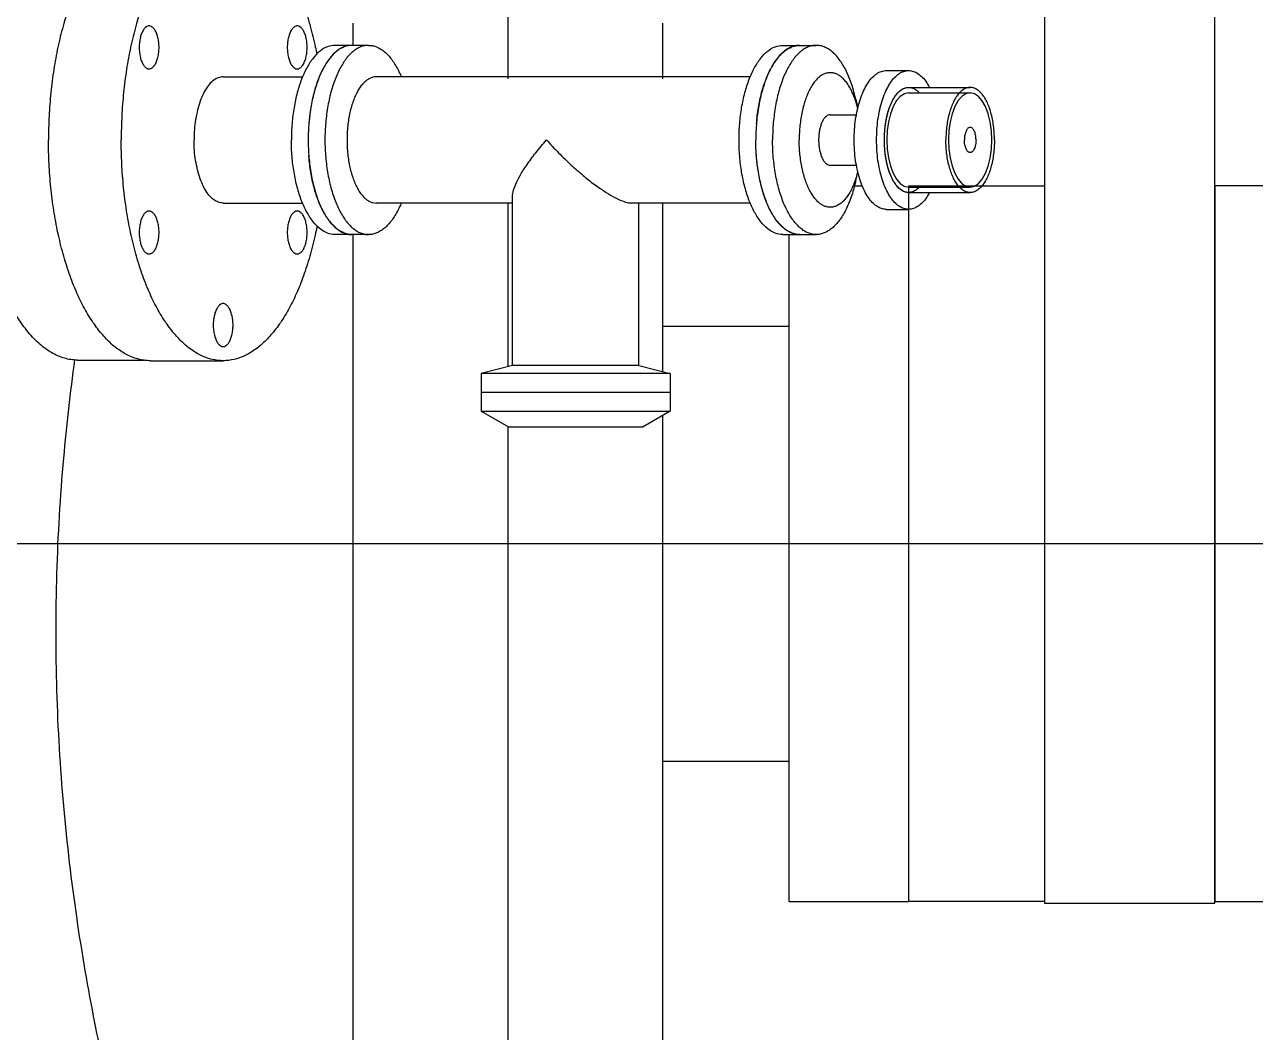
# Model space of a CAD drawing. Extents: x -50 to 48714, y -13211 to 6743.
# Drawn here: x 24499.3 to 24694.4, y -7844.6 to -7684.8 of the extents above; entities that cross this region are included whole.
import ezdxf

# ---------------------------------------------------------------- set-up
doc = ezdxf.new("R2010")
doc.units = 0
doc.header["$LTSCALE"] = 50
doc.linetypes.add('MITTEX2', pattern=[101.6, 63.5, -12.7, 12.7, -12.7])
doc.layers.get('0').update_dxf_attribs({"linetype": 'CONTINUOUS'})
doc.layers.add('MITTEX2', color=5, linetype='MITTEX2')

# ---------------------------------------------------------------- blocks, each defined once
blk = doc.blocks.new('GK_UE46PGM_S')
at = {"linetype": 'BYBLOCK'}
for p, q in [((-326, 73.7), (-326, 112.5)), ((-350.5, 73.7), (-350.5, 82.5)), ((-301.4, 79), (-301.4, 82.5)), ((-369.5, 79), (-374.82, 79)), ((-303.86, 79), (-298.54, 79)), ((-385.91, 75), (-389.46, 75)), ((-389.46, 72.33), (-399.21, 72.33)), ((-364.36, 74), (-305.05, 74)), ((-280.8, 74), (-293.4, 74)), ((-389.46, 71.47), (-399.21, 71.47)), ((-381.07, 70.49), (-381.39, 69)), ((-377.04, 68), (-381.19, 68)), ((-381.07, 57.51), (-381.39, 59)), ((-377.04, 60), (-381.19, 60)), ((-380.88, 56.75), (-382.1, 56.75)), ((-389.46, 56.53), (-399.21, 56.53)), ((-389.46, 55.67), (-399.21, 55.67)), ((-326.68, 28.23), (-326.68, 55.14)), ((-389.5, -56.75), (-389.5, 53)), ((-385.91, 53), (-389.46, 53)), ((-364.36, 54), (-345.55, 54)), ((-350.5, 27.29), (-350.5, 54)), ((-346.68, 28.23), (-346.68, 54)), ((-326.68, 54), (-305.05, 54)), ((-326, 28.06), (-326, 54)), ((-280.8, 54), (-293.4, 54)), ((-369.5, 49), (-374.82, 49)), ((-370.5, -56.75), (-370.5, 49)), ((-303.86, 49), (-298.54, 49)), ((-301.4, -140.5), (-301.4, 49)), ((-350.5, 34.5), (-370.5, 34.5)), ((-346.68, 28.23), (-351.68, 27)), ((-346.68, 28.23), (-326.68, 28.23)), ((-326.68, 28.23), (-321.68, 27)), ((-269.27, 29), (-280.8, 29)), ((-257.73, 29.1), (-268.18, 29.1)), ((-351.68, 27), (-321.68, 27)), ((-351.68, 27), (-351.68, 21)), ((-321.68, 27), (-321.68, 21)), ((-321.68, 24), (-351.68, 24)), ((-321.68, 21), (-351.68, 21)), ((-351.68, 21), (-347.35, 18.5)), ((-350.5, -140.5), (-350.5, 20.32)), ((-321.68, 21), (-326.01, 18.5)), ((-326.01, 18.5), (-347.35, 18.5)), ((-326, -140.5), (-326, 18.5)), ((-350.5, -34.5), (-370.5, -34.5)), ((-370.5, -56.75), (-389.5, -56.75))]:
    blk.add_line(p, q, dxfattribs=at)
for points in [[(-402.66, 64), (-402.6, 65.45), (-402.4, 66.85), (-402.09, 68.14), (-401.65, 69.29), (-401.13, 70.21), (-400.54, 70.9), (-399.9, 71.33), (-399.21, 71.47)], [(-399.21, 71.47), (-398.54, 71.33), (-397.9, 70.91), (-397.3, 70.23), (-396.77, 69.29), (-396.34, 68.16), (-396.03, 66.87), (-395.83, 65.48), (-395.76, 64)], [(-389.46, 71.47), (-388.79, 71.33), (-388.14, 70.91), (-387.55, 70.23), (-387.02, 69.29), (-386.59, 68.16), (-386.27, 66.87), (-386.07, 65.48), (-386, 64)], [(-399.21, 56.53), (-399.88, 56.67), (-400.53, 57.09), (-401.12, 57.77), (-401.65, 58.71), (-402.08, 59.84), (-402.4, 61.13), (-402.6, 62.52), (-402.66, 64)], [(-395.76, 64), (-395.83, 62.55), (-396.02, 61.15), (-396.34, 59.86), (-396.77, 58.71), (-397.29, 57.79), (-397.89, 57.1), (-398.53, 56.67), (-399.21, 56.53)], [(-386, 64), (-386.07, 62.55), (-386.26, 61.15), (-386.58, 59.86), (-387.02, 58.71), (-387.54, 57.79), (-388.13, 57.1), (-388.77, 56.67), (-389.46, 56.53)]]:
    blk.add_lwpolyline(points, dxfattribs=at)
for points, start_tangent, end_tangent in [([(-280.8, 99), (-279.92, 98.95), (-278.18, 98.54), (-276.47, 97.72), (-274.82, 96.51), (-273.23, 94.92), (-271.73, 92.97), (-270.33, 90.68), (-269.06, 88.07), (-267.93, 85.18), (-266.95, 82.04), (-266.13, 78.7), (-265.48, 75.18), (-265.01, 71.52), (-264.73, 67.78), (-264.64, 64)], (1, 0), (0, -1)), ([(-261.37, 94.54), (-260.2, 92.97), (-258.8, 90.68), (-257.53, 88.07), (-256.4, 85.18), (-255.42, 82.04), (-254.6, 78.7), (-253.95, 75.18), (-253.48, 71.52), (-253.2, 67.78), (-253.1, 64)], (0.636494, -0.771282), (0, -1)), ([(-295.69, 77.59), (-295.46, 78.7), (-294.64, 82.04), (-294.08, 83.94)], (0.191058, 0.981579), (0.304817, 0.952411)), ([(-294.1, 78.68), (-294.06, 79.49), (-293.92, 80.26), (-293.71, 80.93), (-293.43, 81.47), (-293.09, 81.85), (-292.72, 82.05), (-292.53, 82.07)], (0, 1), (1, 0)), ([(-292.53, 82.07), (-292.34, 82.05), (-291.98, 81.85), (-291.64, 81.47), (-291.36, 80.93), (-291.14, 80.26), (-291.01, 79.49), (-290.96, 78.68)], (1, 0), (0, -1)), ([(-270.63, 78.68), (-270.58, 79.49), (-270.45, 80.26), (-270.24, 80.93), (-269.95, 81.47), (-269.62, 81.85), (-269.25, 82.05), (-269.06, 82.07)], (0, 1), (1, 0)), ([(-269.06, 82.07), (-268.87, 82.05), (-268.5, 81.85), (-268.17, 81.47), (-267.89, 80.93), (-267.67, 80.26), (-267.54, 79.49), (-267.49, 78.68)], (1, 0), (0, -1)), ([(-381.07, 70.49), (-381.02, 70.69), (-380.71, 71.9), (-380.35, 73.04), (-379.94, 74.11), (-379.49, 75.09), (-378.99, 75.97), (-378.47, 76.75), (-377.91, 77.43), (-377.32, 77.99), (-376.72, 78.43), (-376.09, 78.74), (-375.46, 78.94), (-374.82, 79)], (0.216245, 0.976339), (1, 0)), ([(-374.82, 79), (-374.18, 78.94), (-373.55, 78.74), (-372.92, 78.43), (-372.32, 77.99), (-371.73, 77.43), (-371.17, 76.75), (-370.65, 75.97), (-370.15, 75.09), (-369.7, 74.11), (-369.29, 73.04), (-368.93, 71.9), (-368.62, 70.69), (-368.36, 69.42), (-368.16, 68.1), (-368.01, 66.76), (-367.92, 65.38), (-367.89, 64)], (1, 0), (0, -1)), ([(-372.16, 79), (-371.52, 78.94), (-370.89, 78.74), (-370.26, 78.43), (-369.66, 77.99), (-369.07, 77.43), (-368.51, 76.75), (-367.99, 75.97), (-367.49, 75.09), (-367.04, 74.11), (-366.63, 73.04), (-366.27, 71.9), (-365.96, 70.69), (-365.7, 69.42), (-365.5, 68.1), (-365.35, 66.76), (-365.26, 65.38), (-365.23, 64)], (1, 0), (0, -1)), ([(-371.01, 78.79), (-372.16, 79)], (-0.940338, 0.340242), (-1, 0)), ([(-365.33, 66.48), (-365.34, 66.6), (-365.65, 69.13), (-366.16, 71.5), (-366.85, 73.64), (-367.71, 75.49), (-368.7, 76.99), (-369.79, 78.1), (-370.96, 78.77), (-371.01, 78.79)], (-0.077264, 0.997011), (-0.940338, 0.340242)), ([(-369.5, 49), (-368.3, 49.23), (-367.13, 49.9), (-366.04, 51.01), (-365.05, 52.51), (-364.19, 54.36), (-363.5, 56.5), (-362.99, 58.87), (-362.68, 61.4), (-362.57, 64), (-362.68, 66.6), (-362.99, 69.13), (-363.5, 71.5), (-364.19, 73.64), (-365.05, 75.49), (-366.04, 76.99), (-367.13, 78.1), (-368.3, 78.77), (-369.5, 79)], (1, 0), (-1, 0)), ([(-303.86, 79), (-304.5, 78.94), (-305.13, 78.74), (-305.75, 78.43), (-306.36, 77.99), (-306.95, 77.43), (-307.51, 76.75), (-308.03, 75.97), (-308.53, 75.09), (-308.98, 74.11), (-309.02, 74)], (-1, 0), (-0.381816, -0.924239)), ([(-303.86, 79), (-303.22, 78.94), (-302.59, 78.74), (-301.96, 78.43), (-301.36, 77.99), (-300.77, 77.43), (-300.21, 76.75), (-299.69, 75.97), (-299.19, 75.09), (-298.74, 74.11), (-298.33, 73.04), (-297.97, 71.9), (-297.66, 70.69), (-297.4, 69.42), (-297.2, 68.1), (-297.05, 66.76), (-296.96, 65.38), (-296.93, 64), (-296.96, 62.62), (-297.05, 61.24), (-297.2, 59.9), (-297.4, 58.58), (-297.66, 57.31), (-297.97, 56.1), (-298.33, 54.96), (-298.74, 53.89), (-299.19, 52.91), (-299.69, 52.03), (-300.21, 51.25), (-300.77, 50.57), (-301.36, 50.01), (-301.96, 49.57), (-302.59, 49.26), (-303.22, 49.06), (-303.86, 49)], (1, 0), (-1, 0)), ([(-301.2, 79), (-300.05, 78.79)], (1, 0), (0.940189, -0.340652)), ([(-301.2, 79), (-300.56, 78.94), (-299.93, 78.74), (-299.3, 78.43), (-298.7, 77.99), (-298.11, 77.43), (-297.55, 76.75), (-297.02, 75.97), (-296.53, 75.09), (-296.08, 74.11), (-295.67, 73.04), (-295.31, 71.9), (-295, 70.69), (-294.74, 69.42), (-294.54, 68.1), (-294.39, 66.76), (-294.3, 65.38), (-294.27, 64), (-294.3, 62.62), (-294.39, 61.24), (-294.54, 59.9), (-294.74, 58.58), (-295, 57.31), (-295.31, 56.1), (-295.67, 54.96), (-296.08, 53.89), (-296.53, 52.91), (-297.02, 52.03), (-297.55, 51.25), (-298.11, 50.57), (-298.7, 50.01), (-299.3, 49.57), (-299.93, 49.26), (-300.56, 49.06), (-301.2, 49)], (1, 0), (-1, 0)), ([(-300.05, 78.79), (-300, 78.77), (-298.83, 78.1), (-297.74, 76.99), (-296.75, 75.49), (-295.89, 73.64), (-295.2, 71.5), (-294.69, 69.13), (-294.38, 66.6), (-294.37, 66.48)], (0.940189, -0.340652), (0.077258, -0.997011)), ([(-298.54, 79), (-297.33, 78.77), (-296.17, 78.1), (-295.07, 76.99), (-294.09, 75.49), (-293.23, 73.64), (-292.54, 71.5), (-292.03, 69.13), (-291.72, 66.6), (-291.61, 64)], (1, 0), (0, -1)), ([(-292.53, 75.28), (-292.72, 75.3), (-293.09, 75.5), (-293.43, 75.88), (-293.71, 76.42), (-293.92, 77.09), (-294.06, 77.86), (-294.1, 78.68)], (-1, 0), (0, 1)), ([(-290.96, 78.68), (-291.01, 77.86), (-291.14, 77.09), (-291.36, 76.42), (-291.64, 75.88), (-291.98, 75.5), (-292.34, 75.3), (-292.53, 75.28)], (0, -1), (-1, 0)), ([(-269.06, 75.28), (-269.25, 75.3), (-269.62, 75.5), (-269.95, 75.88), (-270.24, 76.42), (-270.45, 77.09), (-270.58, 77.86), (-270.63, 78.68)], (-1, 0), (0, 1)), ([(-267.49, 78.68), (-267.54, 77.86), (-267.67, 77.09), (-267.89, 76.42), (-268.17, 75.88), (-268.5, 75.5), (-268.87, 75.3), (-269.06, 75.28)], (0, -1), (-1, 0)), ([(-389.46, 75), (-389.84, 74.97), (-390.59, 74.72), (-391.31, 74.24), (-392, 73.53), (-392.62, 72.6), (-392.77, 72.34)], (-1, 0), (-0.472837, -0.88115)), ([(-384.38, 64), (-384.43, 65.64), (-384.6, 67.24), (-384.88, 68.77), (-385.26, 70.2), (-385.73, 71.48), (-386.29, 72.6), (-386.92, 73.53), (-387.6, 74.24), (-388.33, 74.72), (-389.08, 74.97), (-389.46, 75)], (0, 1), (-1, 0)), ([(-380.83, 64), (-380.89, 65.64), (-381.05, 67.24), (-381.33, 68.77), (-381.71, 70.2), (-382.18, 71.48), (-382.74, 72.6), (-383.37, 73.53), (-384.05, 74.24), (-384.78, 74.72), (-385.53, 74.97), (-385.91, 75)], (0, 1), (-1, 0)), ([(-380.96, 70.45), (-380.61, 71.34), (-380.23, 72.13), (-379.8, 72.83), (-379.35, 73.43), (-378.86, 73.91), (-378.36, 74.28), (-377.83, 74.53), (-377.3, 74.65), (-376.77, 74.65), (-376.24, 74.53), (-375.72, 74.28), (-375.21, 73.91), (-374.73, 73.43), (-374.27, 72.83), (-373.85, 72.13), (-373.46, 71.34), (-373.12, 70.46), (-372.82, 69.5), (-372.57, 68.48), (-372.37, 67.41), (-372.23, 66.29), (-372.14, 65.15), (-372.11, 64)], (0.330997, 0.943632), (0, -1)), ([(-403.06, 64), (-403.02, 65.13), (-402.92, 66.25), (-402.74, 67.32), (-402.5, 68.33), (-402.2, 69.26), (-401.84, 70.09), (-401.43, 70.81), (-400.98, 71.4), (-400.5, 71.85), (-400, 72.16), (-399.48, 72.31), (-399.21, 72.33)], (0, 1), (1, 0)), ([(-399.21, 72.33), (-398.95, 72.31), (-398.43, 72.16), (-397.92, 71.85), (-397.44, 71.4), (-396.99, 70.81), (-396.59, 70.09), (-396.23, 69.26), (-395.93, 68.33), (-395.69, 67.32), (-395.51, 66.25), (-395.4, 65.13), (-395.37, 64)], (1, 0), (0, -1)), ([(-389.46, 72.33, 123.37), (-389.77, 72.3, 122.76), (-390.4, 72.08, 121.56), (-391, 71.63, 120.4), (-391.15, 71.48, 120.11)], (-0.461749, 0, -0.887011), (-0.414396, -0.441115, -0.796048)), ([(-385.61, 64), (-385.66, 65.3), (-385.8, 66.57), (-386.03, 67.78), (-386.34, 68.9), (-386.74, 69.89), (-387.2, 70.74), (-387.71, 71.42), (-388.27, 71.92), (-388.85, 72.23), (-389.46, 72.33)], (0, 1), (-1, 0)), ([(-385.61, 64, 130.76), (-385.66, 65.37, 130.66), (-385.82, 66.7, 130.36), (-386.07, 67.96, 129.87), (-386.42, 69.12, 129.2), (-386.85, 70.13, 128.38), (-387.35, 70.97, 127.41), (-387.91, 71.63, 126.34), (-388.51, 72.08, 125.19), (-389.14, 72.3, 123.98), (-389.46, 72.33, 123.37)], (-0.000515, 0.999999, -0.000989), (-0.461749, 0, -0.887011)), ([(-305.05, 74), (-304.53, 73.94), (-304.02, 73.75), (-303.52, 73.44), (-303.04, 73.01), (-302.59, 72.47), (-302.17, 71.82), (-301.78, 71.07), (-301.44, 70.23), (-301.14, 69.32), (-300.89, 68.34), (-300.69, 67.3), (-300.55, 66.23), (-300.46, 65.12), (-300.43, 64), (-300.46, 62.88), (-300.55, 61.77), (-300.69, 60.7), (-300.89, 59.66), (-301.14, 58.68), (-301.44, 57.77), (-301.78, 56.93), (-302.17, 56.18), (-302.59, 55.53), (-303.04, 54.99), (-303.52, 54.56), (-304.02, 54.25), (-304.53, 54.06), (-305.05, 54)], (1, 0), (-1, 0)), ([(-280.8, 74), (-280.42, 73.97), (-279.66, 73.69), (-278.94, 73.16), (-278.27, 72.37), (-277.67, 71.36), (-277.15, 70.14), (-276.74, 68.76), (-276.43, 67.25), (-276.24, 65.65), (-276.18, 64)], (1, 0), (0, -1)), ([(-381.39, 68.99), (-381.26, 69.5), (-380.96, 70.45)], (0.23707, 0.971493), (0.330997, 0.943632)), ([(-377.04, 68), (-376.87, 67.98), (-376.53, 67.85), (-376.21, 67.58), (-375.92, 67.19), (-375.67, 66.69), (-375.47, 66.11), (-375.32, 65.44), (-375.22, 64.73), (-375.19, 64)], (1, 0), (0, -1)), ([(-400.14, 64), (-400.12, 64.39), (-400.07, 64.77), (-399.98, 65.11), (-399.87, 65.41), (-399.73, 65.66), (-399.57, 65.85), (-399.39, 65.96), (-399.21, 66)], (0, 1), (1, 0)), ([(-399.21, 66), (-399.03, 65.96), (-398.86, 65.85), (-398.7, 65.66), (-398.56, 65.41), (-398.45, 65.11), (-398.36, 64.77), (-398.31, 64.39), (-398.29, 64)], (1, 0), (0, -1)), ([(-403.06, 64), (-403.02, 62.87), (-402.92, 61.75), (-402.74, 60.68), (-402.5, 59.67), (-402.2, 58.74), (-401.84, 57.91), (-401.43, 57.19), (-400.98, 56.6), (-400.5, 56.15), (-400, 55.84), (-399.48, 55.69), (-399.21, 55.67)], (0, -1), (1, 0)), ([(-400.14, 64), (-400.12, 63.61), (-400.07, 63.23), (-399.98, 62.89), (-399.87, 62.59), (-399.73, 62.34), (-399.57, 62.15), (-399.39, 62.04), (-399.21, 62)], (0, -1), (1, 0)), ([(-399.21, 62), (-399.03, 62.04), (-398.86, 62.15), (-398.7, 62.34), (-398.56, 62.59), (-398.45, 62.89), (-398.36, 63.23), (-398.31, 63.61), (-398.29, 64)], (1, 0), (0, 1)), ([(-399.21, 55.67), (-398.95, 55.69), (-398.43, 55.84), (-397.92, 56.15), (-397.44, 56.6), (-396.99, 57.19), (-396.59, 57.91), (-396.23, 58.74), (-395.93, 59.67), (-395.69, 60.68), (-395.51, 61.75), (-395.4, 62.87), (-395.37, 64)], (1, 0), (0, 1)), ([(-389.46, 55.67), (-388.85, 55.77), (-388.27, 56.08), (-387.71, 56.58), (-387.2, 57.26), (-386.74, 58.11), (-386.34, 59.1), (-386.03, 60.22), (-385.8, 61.43), (-385.66, 62.7), (-385.61, 64)], (1, 0), (0, 1)), ([(-389.46, 53), (-389.08, 53.03), (-388.33, 53.28), (-387.6, 53.76), (-386.92, 54.47), (-386.29, 55.4), (-385.73, 56.52), (-385.26, 57.8), (-384.88, 59.23), (-384.6, 60.76), (-384.43, 62.36), (-384.38, 64)], (1, 0), (0, 1)), ([(-389.46, 55.67, 123.37), (-389.14, 55.7, 123.98), (-388.51, 55.92, 125.19), (-387.91, 56.37, 126.34), (-387.35, 57.03, 127.41), (-386.85, 57.87, 128.38), (-386.42, 58.88, 129.2), (-386.07, 60.04, 129.87), (-385.82, 61.3, 130.36), (-385.66, 62.63, 130.66), (-385.61, 64, 130.76)], (0.461749, 0, 0.887011), (0.000515, 0.999999, 0.000989)), ([(-385.91, 53), (-385.53, 53.03), (-384.78, 53.28), (-384.05, 53.76), (-383.37, 54.47), (-382.74, 55.4), (-382.18, 56.52), (-381.71, 57.8), (-381.33, 59.23), (-381.05, 60.76), (-380.89, 62.36), (-380.83, 64)], (1, 0), (0, 1)), ([(-380.96, 57.55), (-380.61, 56.66), (-380.23, 55.87), (-379.8, 55.17), (-379.35, 54.57), (-378.86, 54.09), (-378.36, 53.72), (-377.83, 53.47), (-377.3, 53.35), (-376.77, 53.35), (-376.24, 53.47), (-375.72, 53.72), (-375.21, 54.09), (-374.73, 54.57), (-374.27, 55.17), (-373.85, 55.87), (-373.46, 56.66), (-373.12, 57.54), (-372.82, 58.5), (-372.57, 59.52), (-372.37, 60.59), (-372.23, 61.71), (-372.14, 62.85), (-372.11, 64)], (0.330997, -0.943632), (0, 1)), ([(-375.19, 64), (-375.22, 63.27), (-375.32, 62.56), (-375.47, 61.89), (-375.67, 61.31), (-375.92, 60.81), (-376.21, 60.42), (-376.53, 60.15), (-376.87, 60.02), (-377.04, 60)], (0, -1), (-1, 0)), ([(-374.82, 49), (-374.18, 49.06), (-373.55, 49.26), (-372.92, 49.57), (-372.32, 50.01), (-371.73, 50.57), (-371.17, 51.25), (-370.65, 52.03), (-370.15, 52.91), (-369.7, 53.89), (-369.29, 54.96), (-368.93, 56.1), (-368.62, 57.31), (-368.36, 58.58), (-368.16, 59.9), (-368.01, 61.24), (-367.92, 62.62), (-367.89, 64)], (1, 0), (0, 1)), ([(-372.16, 49), (-371.52, 49.06), (-370.89, 49.26), (-370.26, 49.57), (-369.66, 50.01), (-369.07, 50.57), (-368.51, 51.25), (-367.99, 52.03), (-367.49, 52.91), (-367.04, 53.89), (-366.63, 54.96), (-366.27, 56.1), (-365.96, 57.31), (-365.7, 58.58), (-365.5, 59.9), (-365.35, 61.24), (-365.26, 62.62), (-365.23, 64)], (1, 0), (0, 1)), ([(-371.01, 49.21), (-370.96, 49.23), (-369.79, 49.9), (-368.7, 51.01), (-367.71, 52.51), (-366.85, 54.36), (-366.16, 56.5), (-365.65, 58.87), (-365.34, 61.4), (-365.23, 64)], (0.940338, 0.340242), (0, 1)), ([(-332.06, 64), (-333.96, 61.97), (-335.98, 60.02), (-337.87, 58.36), (-339.59, 57), (-341.15, 55.91), (-342.58, 55.04), (-343.85, 54.42), (-344.84, 54.09), (-345.55, 54)], (-0.668719, -0.743515), (-1, 0)), ([(-326.68, 55.13), (-326.79, 55.9), (-327.17, 56.99), (-327.86, 58.35), (-328.91, 60.01), (-330.36, 61.97), (-332.06, 64)], (0.005979, 0.999982), (-0.668728, 0.743507)), ([(-298.54, 49), (-297.33, 49.23), (-296.17, 49.9), (-295.07, 51.01), (-294.09, 52.51), (-293.23, 54.36), (-292.54, 56.5), (-292.03, 58.87), (-291.72, 61.4), (-291.61, 64)], (1, 0), (0, 1)), ([(-280.8, 29), (-279.92, 29.05), (-278.18, 29.46), (-276.47, 30.28), (-274.82, 31.49), (-273.23, 33.08), (-271.73, 35.03), (-270.33, 37.32), (-269.06, 39.93), (-267.93, 42.82), (-266.95, 45.96), (-266.13, 49.3), (-265.48, 52.82), (-265.01, 56.48), (-264.73, 60.22), (-264.64, 64)], (1, 0), (0, 1)), ([(-280.8, 54), (-280.42, 54.03), (-279.66, 54.31), (-278.94, 54.84), (-278.27, 55.63), (-277.67, 56.64), (-277.15, 57.86), (-276.74, 59.24), (-276.43, 60.75), (-276.24, 62.35), (-276.18, 64)], (1, 0), (0, 1)), ([(-268.18, 29.08), (-266.65, 29.46), (-264.94, 30.28), (-263.28, 31.49), (-261.7, 33.08), (-260.2, 35.03), (-258.8, 37.32), (-257.53, 39.93), (-256.4, 42.82), (-255.42, 45.96), (-254.6, 49.3), (-253.95, 52.82), (-253.48, 56.48), (-253.2, 60.22), (-253.1, 64)], (0.989526, 0.144352), (0, 1)), ([(-257.73, 29.1), (-255.63, 29.4), (-253.56, 30.29), (-251.57, 31.76), (-249.68, 33.78), (-247.92, 36.31), (-246.34, 39.32), (-244.95, 42.75), (-243.78, 46.55), (-242.85, 50.64), (-242.17, 54.97), (-241.76, 59.44), (-241.62, 64)], (1, 0), (0, 1)), ([(-300.05, 49.21), (-300, 49.23), (-298.83, 49.9), (-297.74, 51.01), (-296.75, 52.51), (-295.89, 54.36), (-295.2, 56.5), (-294.69, 58.87), (-294.38, 61.4), (-294.37, 61.52)], (0.940189, 0.340652), (0.077258, 0.997011)), ([(-381.39, 59.01), (-381.26, 58.5), (-380.96, 57.55)], (0.23707, -0.971493), (0.330997, -0.943632)), ([(-381.07, 57.51), (-381.02, 57.31), (-380.71, 56.1), (-380.35, 54.96), (-379.94, 53.89), (-379.49, 52.91), (-378.99, 52.03), (-378.47, 51.25), (-377.91, 50.57), (-377.32, 50.01), (-376.72, 49.57), (-376.09, 49.26), (-375.46, 49.06), (-374.82, 49)], (0.216245, -0.976339), (1, 0)), ([(-392.77, 55.66), (-392.62, 55.4), (-392, 54.47), (-391.31, 53.76), (-390.59, 53.28), (-389.84, 53.03), (-389.46, 53)], (0.472837, -0.88115), (1, 0)), ([(-391.15, 56.52, 120.11), (-391, 56.37, 120.4), (-390.4, 55.92, 121.56), (-389.77, 55.7, 122.76), (-389.46, 55.67, 123.37)], (0.414396, -0.441115, 0.796048), (0.461749, 0, 0.887011)), ([(-309.02, 54), (-308.98, 53.89), (-308.53, 52.91), (-308.03, 52.03), (-307.51, 51.25), (-306.95, 50.57), (-306.36, 50.01), (-305.75, 49.57), (-305.13, 49.26), (-304.5, 49.06), (-303.86, 49)], (0.381816, -0.924239), (1, 0)), ([(-294.1, 49.33), (-294.06, 50.14), (-293.92, 50.91), (-293.71, 51.58), (-293.43, 52.12), (-293.09, 52.5), (-292.72, 52.7), (-292.53, 52.72)], (0, 1), (1, 0)), ([(-292.53, 52.72), (-292.34, 52.7), (-291.98, 52.5), (-291.64, 52.12), (-291.36, 51.58), (-291.14, 50.91), (-291.01, 50.14), (-290.96, 49.33)], (1, 0), (0, -1)), ([(-270.63, 49.33), (-270.58, 50.14), (-270.45, 50.91), (-270.24, 51.58), (-269.95, 52.12), (-269.62, 52.5), (-269.25, 52.7), (-269.06, 52.72)], (0, 1), (1, 0)), ([(-269.06, 52.72), (-268.87, 52.7), (-268.5, 52.5), (-268.17, 52.12), (-267.89, 51.58), (-267.67, 50.91), (-267.54, 50.14), (-267.49, 49.33)], (1, 0), (0, -1)), ([(-372.16, 49), (-371.01, 49.21)], (1, 0), (0.940338, 0.340242)), ([(-301.2, 49), (-300.05, 49.21)], (1, 0), (0.940189, 0.340652)), ([(-295.69, 50.41), (-295.46, 49.3), (-294.64, 45.96), (-293.66, 42.82), (-292.53, 39.93), (-291.26, 37.32), (-289.87, 35.03), (-288.37, 33.08), (-286.78, 31.49), (-285.12, 30.28), (-283.41, 29.46), (-281.67, 29.05), (-280.8, 29)], (0.191058, -0.981579), (1, 0)), ([(-292.53, 45.93), (-292.72, 45.95), (-293.09, 46.15), (-293.43, 46.53), (-293.71, 47.07), (-293.92, 47.74), (-294.06, 48.51), (-294.1, 49.33)], (-1, 0), (0, 1)), ([(-290.96, 49.33), (-291.01, 48.51), (-291.14, 47.74), (-291.36, 47.07), (-291.64, 46.53), (-291.98, 46.15), (-292.34, 45.95), (-292.53, 45.93)], (0, -1), (-1, 0)), ([(-269.06, 45.93), (-269.25, 45.95), (-269.62, 46.15), (-269.95, 46.53), (-270.24, 47.07), (-270.45, 47.74), (-270.58, 48.51), (-270.63, 49.33)], (-1, 0), (0, 1)), ([(-267.49, 49.33), (-267.54, 48.51), (-267.67, 47.74), (-267.89, 47.07), (-268.17, 46.53), (-268.5, 46.15), (-268.87, 45.95), (-269.06, 45.93)], (0, -1), (-1, 0)), ([(-282.37, 34.65), (-282.32, 35.46), (-282.19, 36.23), (-281.97, 36.9), (-281.69, 37.45), (-281.35, 37.83), (-280.99, 38.03), (-280.8, 38.05)], (0, 1), (1, 0)), ([(-280.8, 38.05), (-280.61, 38.03), (-280.24, 37.83), (-279.91, 37.45), (-279.62, 36.9), (-279.41, 36.23), (-279.27, 35.46), (-279.23, 34.65)], (1, 0), (0, -1)), ([(-280.8, 31.25), (-280.99, 31.27), (-281.35, 31.47), (-281.69, 31.85), (-281.97, 32.4), (-282.19, 33.07), (-282.32, 33.84), (-282.37, 34.65)], (-1, 0), (0, 1)), ([(-279.23, 34.65), (-279.27, 33.84), (-279.41, 33.07), (-279.62, 32.4), (-279.91, 31.85), (-280.24, 31.47), (-280.61, 31.27), (-280.8, 31.25)], (0, -1), (-1, 0)), ([(-269.27, 29), (-268.39, 29.05), (-268.18, 29.08)], (1, 0), (0.989526, 0.144352)), ([(-257.25, 29.16), (-255.48, 13.57), (-254.39, -4.76), (-254.39, -23.25), (-255.48, -41.59), (-257.58, -59.46), (-260.41, -75.95), (-263.29, -89.22)], (0.137335, -0.990525), (-0.23067, -0.973032))]:
    blk.add_spline(points, degree=3, dxfattribs=dict(at, start_tangent=start_tangent, end_tangent=end_tangent))
blk = doc.blocks.new('V_DN63_S')
for p, q in [((21.5, 170), (21.5, -26.07)), ((48.5, -57), (48.5, 170)), ((0, 56.75), (21.5, 56.75)), ((0, -56.75), (0, 56.75)), ((21.5, 56.75), (21.5, -57)), ((48.5, 56.75), (48.5, -56.75)), ((70, 56.75), (48.5, 56.75)), ((21.5, -56.75), (0, -56.75)), ((21.5, -57), (48.5, -57)), ((48.5, -56.75), (70, -56.75))]:
    blk.add_line(p, q)

msp = doc.modelspace()

# ---------------------------------------------------------------- linework, layer by layer
at = {"layer": 'MITTEX2'}
msp.add_line((24250, -7767.09), (26000, -7767.09), dxfattribs=at)

# ---------------------------------------------------------------- block references
at = {"xscale": -1}
msp.add_blockref('GK_UE46PGM_S', (24250, -7767.09), dxfattribs=at)
msp.add_blockref('V_DN63_S', (24639.5, -7767.09))

doc.saveas('drawing.dxf')
